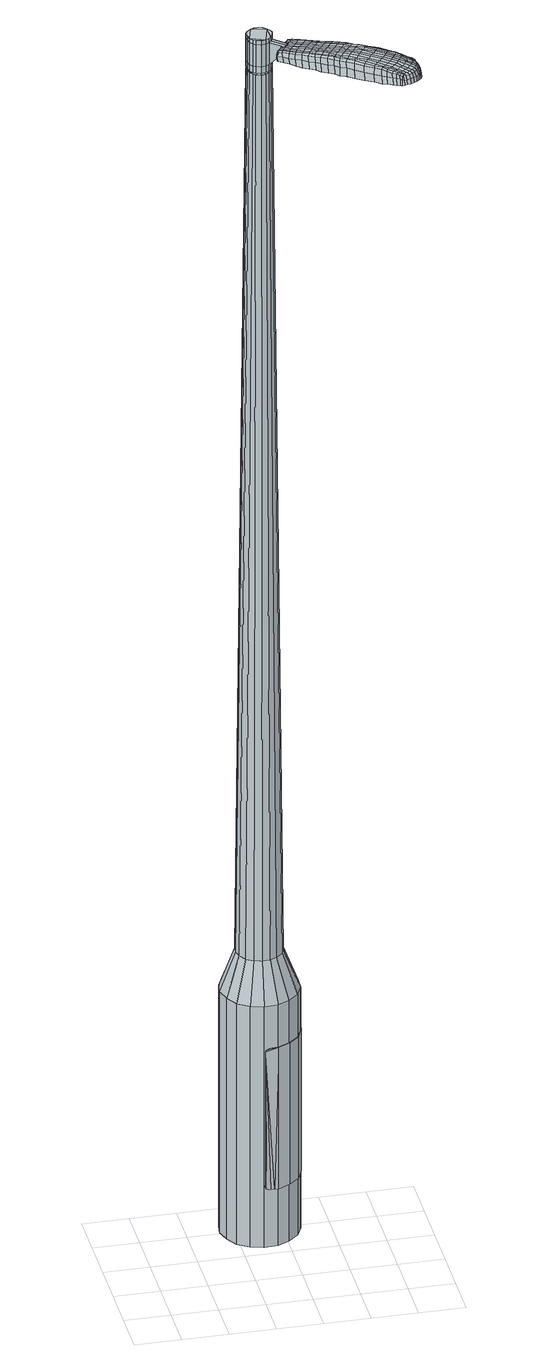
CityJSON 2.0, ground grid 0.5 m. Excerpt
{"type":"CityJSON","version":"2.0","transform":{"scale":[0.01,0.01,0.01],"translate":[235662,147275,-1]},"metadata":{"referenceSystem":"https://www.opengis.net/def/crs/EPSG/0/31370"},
"CityObjects":{
"object1":{"type":"GenericCityObject","attributes":{"cluster":425,"mean_distance_to_centroid":0.196,"new_centroid_x":235663.25,"new_centroid_y":147276.54,"mean_distance_to_camera":10.01,"H1":10.92,"H2":10.96,"Z_final":112.26,"cluster2":-1,"proj_x":235659.6,"proj_y":147281.59,"id_line":65033,"bearing_l":54.11,"distance":6.23,"orientation":"right","G_obj":324.11},"geometry":[{"type":"MultiSurface","lod":"2","boundaries":[[[0,1,2,3]],[[1,4,5,2]],[[4,6,7,5]],[[6,8,9,7]],[[8,10,11,9]],[[10,12,13,11]],[[12,14,15,13]],[[14,16,17,15]],[[16,18,19,17]],[[18,20,21,19]],[[20,22,23,21]],[[22,24,25,23]],[[24,26,27,25]],[[26,28,29,27]],[[28,30,31,29]],[[30,32,33,31]],[[32,34,35,33]],[[34,0,3,35]],[[36,37,38,39]],[[38,40,41,42]],[[41,43,42]],[[42,44,45,46]],[[45,47,46]],[[46,48,49,50]],[[49,51,50]],[[42,46,50,38]],[[50,52,39,38]],[[53,36,39]],[[2,5,7,35]],[[7,9,11,15]],[[11,13,15]],[[15,17,19,23]],[[19,21,23]],[[23,25,27,31]],[[27,29,31]],[[15,23,31,7]],[[31,33,35,7]],[[3,2,35]],[[1,0,54,55]],[[0,34,56,54]],[[34,32,57,56]],[[32,30,58,57]],[[30,28,59,58]],[[28,26,60,59]],[[26,24,61,60]],[[24,22,62,61]],[[22,20,63,62]],[[20,18,64,63]],[[18,16,65,64]],[[16,14,66,65]],[[14,12,67,66]],[[12,10,68,67]],[[10,8,69,68]],[[8,6,70,69]],[[6,4,71,70]],[[4,1,55,71]],[[55,54,72,73]],[[54,56,74,72]],[[56,57,75,74]],[[57,58,76,75]],[[58,59,77,76]],[[59,60,78,77]],[[60,61,79,78]],[[61,62,80,79]],[[62,63,81,80]],[[63,64,82,81]],[[64,65,83,82]],[[65,66,84,83]],[[66,67,85,84]],[[67,68,86,85]],[[68,69,87,86]],[[69,70,88,87]],[[70,71,89,88]],[[71,55,73,89]],[[72,90,91,92]],[[74,93,90,72]],[[94,95,93,74]],[[96,97,95,94]],[[98,99,97,96]],[[100,101,99,98]],[[79,102,101,100]],[[103,104,102,79]],[[105,106,104,103]],[[107,108,106,105]],[[109,110,108,107]],[[84,111,110,109]],[[112,113,111,84]],[[114,115,113,112]],[[116,117,115,114]],[[118,119,117,116]],[[120,121,119,118]],[[92,91,121,120]],[[122,123,124,125]],[[126,122,125,127]],[[128,126,127,129]],[[130,128,129,131]],[[132,130,131,133]],[[134,132,133,135]],[[136,134,135,137]],[[138,136,137,139]],[[140,138,139,141]],[[142,140,141,143]],[[144,142,143,145]],[[146,144,145,147]],[[148,146,147,149]],[[150,148,149,151]],[[152,150,151,153]],[[154,152,153,155]],[[73,72,92]],[[75,94,74]],[[75,76,96,94]],[[76,77,98,96]],[[77,78,100,98]],[[78,79,100]],[[80,103,79]],[[80,81,105,103]],[[81,82,107,105]],[[82,83,109,107]],[[83,84,109]],[[85,112,84]],[[85,86,114,112]],[[86,87,116,114]],[[87,88,118,116]],[[88,89,120,118]],[[89,73,92,120]],[[156,91,90]],[[156,157,121,91]],[[157,158,119,121]],[[158,159,117,119]],[[159,160,115,117]],[[160,161,113,115]],[[161,111,113]],[[162,110,111]],[[162,163,108,110]],[[163,164,106,108]],[[164,165,104,106]],[[165,102,104]],[[166,101,102]],[[166,167,99,101]],[[167,168,97,99]],[[168,169,95,97]],[[169,93,95]],[[39,52,154,170]],[[156,90,171,155]],[[53,39,170,123]],[[90,93,124,171]],[[36,53,123,122]],[[93,169,125,124]],[[37,36,122,126]],[[169,168,127,125]],[[38,37,126,128]],[[168,167,129,127]],[[40,38,128,130]],[[167,166,131,129]],[[41,40,130,132]],[[166,102,133,131]],[[43,41,132,134]],[[102,165,135,133]],[[42,43,134,136]],[[165,164,137,135]],[[44,42,136,138]],[[164,163,139,137]],[[45,44,138,140]],[[163,162,141,139]],[[47,45,140,142]],[[162,111,143,141]],[[46,47,142,144]],[[111,161,145,143]],[[48,46,144,146]],[[161,160,147,145]],[[49,48,146,148]],[[160,159,149,147]],[[51,49,148,150]],[[159,158,151,149]],[[50,51,150,152]],[[158,157,153,151]],[[52,50,152,154]],[[157,156,155,153]],[[154,155,172,173]],[[155,171,174,172]],[[171,124,175,174]],[[124,123,176,175]],[[123,170,177,176]],[[170,154,173,177]],[[178,179,180,181]],[[182,178,181,183]],[[178,182,184,185]],[[179,178,185,186]],[[187,188,189,190]],[[191,187,190,192]],[[187,191,193,194]],[[188,187,194,195]],[[196,197,198,199]],[[200,196,199,201]],[[196,200,202,203]],[[197,196,203,204]],[[205,206,207,208]],[[209,205,208,210]],[[205,209,211,212]],[[206,205,212,213]],[[214,215,216,217]],[[218,214,217,219]],[[214,218,220,221]],[[215,214,221,222]],[[223,224,225,226]],[[227,223,226,228]],[[223,227,229,230]],[[224,223,230,231]],[[232,233,234,235]],[[224,232,235,225]],[[232,224,231,236]],[[233,232,236,237]],[[238,239,240,241]],[[233,238,241,234]],[[238,233,237,242]],[[239,238,242,243]],[[244,182,183,245]],[[239,244,245,240]],[[244,239,243,246]],[[182,244,246,184]],[[247,248,249,250]],[[251,247,250,252]],[[247,251,253,254]],[[248,247,254,255]],[[256,257,258,259]],[[248,256,259,249]],[[256,248,255,260]],[[257,256,260,261]],[[262,263,264,265]],[[257,262,265,258]],[[262,257,261,266]],[[263,262,266,267]],[[268,269,270,271]],[[263,268,271,264]],[[268,263,267,272]],[[269,268,272,273]],[[274,179,186,275]],[[269,274,275,270]],[[274,269,273,276]],[[179,274,276,180]],[[277,278,279,280]],[[281,277,280,282]],[[277,281,283,284]],[[278,277,284,285]],[[286,287,288,289]],[[278,286,289,279]],[[286,278,285,290]],[[287,286,290,291]],[[292,293,294,295]],[[287,292,295,288]],[[292,287,291,296]],[[293,292,296,297]],[[298,191,192,299]],[[293,298,299,294]],[[298,293,297,300]],[[191,298,300,193]],[[301,302,303,304]],[[305,301,304,306]],[[301,305,307,308]],[[302,301,308,309]],[[310,311,312,313]],[[302,310,313,303]],[[310,302,309,314]],[[311,310,314,315]],[[316,317,318,319]],[[311,316,319,312]],[[316,311,315,320]],[[317,316,320,321]],[[322,323,324,325]],[[317,322,325,318]],[[322,317,321,326]],[[323,322,326,327]],[[328,188,195,329]],[[323,328,329,324]],[[328,323,327,330]],[[188,328,330,189]],[[331,217,216,332]],[[333,331,332,334]],[[331,333,335,336]],[[217,331,336,219]],[[337,333,334,338]],[[339,337,338,340]],[[337,339,341,342]],[[333,337,342,335]],[[343,339,340,344]],[[345,343,344,346]],[[343,345,347,348]],[[339,343,348,341]],[[349,345,346,350]],[[351,349,350,352]],[[349,351,353,354]],[[345,349,354,347]],[[355,351,352,356]],[[206,355,356,207]],[[355,206,213,357]],[[351,355,357,353]],[[358,359,204,203]],[[360,358,203,202]],[[358,360,361,362]],[[359,358,362,363]],[[364,365,363,362]],[[366,364,362,361]],[[364,366,367,368]],[[365,364,368,369]],[[370,371,369,368]],[[372,370,368,367]],[[370,372,373,374]],[[371,370,374,375]],[[376,377,375,374]],[[378,376,374,373]],[[376,378,211,209]],[[377,376,209,210]],[[379,380,381,382]],[[281,379,382,283]],[[379,281,282,383]],[[380,379,383,384]],[[385,200,201,386]],[[380,385,386,381]],[[385,380,384,387]],[[200,385,387,202]],[[388,389,390,391]],[[227,388,391,229]],[[388,227,228,392]],[[389,388,392,393]],[[394,395,396,397]],[[389,394,397,390]],[[394,389,393,398]],[[395,394,398,399]],[[400,197,204,401]],[[395,400,401,396]],[[400,395,399,402]],[[197,400,402,198]],[[403,404,405,406]],[[185,403,406,186]],[[403,185,184,407]],[[404,403,407,408]],[[409,410,411,412]],[[404,409,412,405]],[[409,404,408,413]],[[410,409,413,414]],[[415,208,207,416]],[[410,415,416,411]],[[415,410,414,417]],[[208,415,417,210]],[[418,419,420,421]],[[190,418,421,192]],[[418,190,189,422]],[[419,418,422,423]],[[424,212,211,425]],[[419,424,425,420]],[[424,419,423,426]],[[212,424,426,213]],[[427,428,429,430]],[[305,427,430,307]],[[427,305,306,431]],[[428,427,431,432]],[[433,218,219,434]],[[428,433,434,429]],[[433,428,432,435]],[[218,433,435,220]],[[436,437,438,439]],[[251,436,439,253]],[[436,251,252,440]],[[437,436,440,441]],[[442,443,444,445]],[[437,442,445,438]],[[442,437,441,446]],[[443,442,446,447]],[[448,215,222,449]],[[443,448,449,444]],[[448,443,447,450]],[[215,448,450,216]],[[451,452,441,440]],[[250,451,440,252]],[[451,250,249,453]],[[452,451,453,454]],[[455,456,447,446]],[[452,455,446,441]],[[455,452,454,457]],[[456,455,457,458]],[[459,332,216,450]],[[456,459,450,447]],[[459,456,458,460]],[[332,459,460,334]],[[461,462,463,464]],[[308,461,464,309]],[[461,308,307,430]],[[462,461,430,429]],[[465,336,335,466]],[[462,465,466,463]],[[465,462,429,434]],[[336,465,434,219]],[[467,468,454,453]],[[259,467,453,249]],[[467,259,258,469]],[[468,467,469,470]],[[471,472,458,457]],[[468,471,457,454]],[[471,468,470,473]],[[472,471,473,474]],[[475,338,334,460]],[[472,475,460,458]],[[475,472,474,476]],[[338,475,476,340]],[[477,478,479,480]],[[314,477,480,315]],[[477,314,309,464]],[[478,477,464,463]],[[481,342,341,482]],[[478,481,482,479]],[[481,478,463,466]],[[342,481,466,335]],[[483,484,470,469]],[[265,483,469,258]],[[483,265,264,485]],[[484,483,485,486]],[[487,488,474,473]],[[484,487,473,470]],[[487,484,486,489]],[[488,487,489,490]],[[491,344,340,476]],[[488,491,476,474]],[[491,488,490,492]],[[344,491,492,346]],[[493,494,495,496]],[[320,493,496,321]],[[493,320,315,480]],[[494,493,480,479]],[[497,348,347,498]],[[494,497,498,495]],[[497,494,479,482]],[[348,497,482,341]],[[499,500,486,485]],[[271,499,485,264]],[[499,271,270,501]],[[500,499,501,502]],[[503,504,490,489]],[[500,503,489,486]],[[503,500,502,505]],[[504,503,505,506]],[[507,350,346,492]],[[504,507,492,490]],[[507,504,506,508]],[[350,507,508,352]],[[509,510,511,512]],[[326,509,512,327]],[[509,326,321,496]],[[510,509,496,495]],[[513,354,353,514]],[[510,513,514,511]],[[513,510,495,498]],[[354,513,498,347]],[[515,516,502,501]],[[275,515,501,270]],[[515,275,186,406]],[[516,515,406,405]],[[517,518,506,505]],[[516,517,505,502]],[[517,516,405,412]],[[518,517,412,411]],[[519,356,352,508]],[[518,519,508,506]],[[519,518,411,416]],[[356,519,416,207]],[[520,521,423,422]],[[330,520,422,189]],[[520,330,327,512]],[[521,520,512,511]],[[522,357,213,426]],[[521,522,426,423]],[[522,521,511,514]],[[357,522,514,353]],[[523,524,384,383]],[[280,523,383,282]],[[523,280,279,525]],[[524,523,525,526]],[[527,360,202,387]],[[524,527,387,384]],[[527,524,526,528]],[[360,527,528,361]],[[529,530,531,532]],[[230,529,532,231]],[[529,230,229,391]],[[530,529,391,390]],[[533,534,535,536]],[[530,533,536,531]],[[533,530,390,397]],[[534,533,397,396]],[[537,359,363,538]],[[534,537,538,535]],[[537,534,396,401]],[[359,537,401,204]],[[539,540,526,525]],[[289,539,525,279]],[[539,289,288,541]],[[540,539,541,542]],[[543,366,361,528]],[[540,543,528,526]],[[543,540,542,544]],[[366,543,544,367]],[[545,546,547,548]],[[236,545,548,237]],[[545,236,231,532]],[[546,545,532,531]],[[549,550,551,552]],[[546,549,552,547]],[[549,546,531,536]],[[550,549,536,535]],[[553,365,369,554]],[[550,553,554,551]],[[553,550,535,538]],[[365,553,538,363]],[[555,556,542,541]],[[295,555,541,288]],[[555,295,294,557]],[[556,555,557,558]],[[559,372,367,544]],[[556,559,544,542]],[[559,556,558,560]],[[372,559,560,373]],[[561,562,563,564]],[[242,561,564,243]],[[561,242,237,548]],[[562,561,548,547]],[[565,566,567,568]],[[562,565,568,563]],[[565,562,547,552]],[[566,565,552,551]],[[569,371,375,570]],[[566,569,570,567]],[[569,566,551,554]],[[371,569,554,369]],[[571,572,558,557]],[[299,571,557,294]],[[571,299,192,421]],[[572,571,421,420]],[[573,378,373,560]],[[572,573,560,558]],[[573,572,420,425]],[[378,573,425,211]],[[574,575,408,407]],[[246,574,407,184]],[[574,246,243,564]],[[575,574,564,563]],[[576,577,414,413]],[[575,576,413,408]],[[576,575,563,568]],[[577,576,568,567]],[[578,377,210,417]],[[577,578,417,414]],[[578,577,567,570]],[[377,578,570,375]],[[579,580,581,582]],[[582,581,583,584]],[[585,583,581,586]],[[586,581,580,587]],[[588,589,590,591]],[[591,590,592,593]],[[594,592,590,595]],[[595,590,589,596]],[[597,598,599,600]],[[600,599,601,602]],[[603,601,599,604]],[[604,599,598,605]],[[606,607,608,609]],[[609,608,610,611]],[[612,610,608,613]],[[613,608,607,614]],[[615,616,617,618]],[[618,617,619,620]],[[621,619,617,622]],[[622,617,616,623]],[[624,625,626,627]],[[627,626,628,629]],[[630,628,626,631]],[[631,626,625,632]],[[633,634,635,636]],[[636,635,625,624]],[[632,625,635,637]],[[637,635,634,638]],[[639,640,641,642]],[[642,641,634,633]],[[638,634,641,643]],[[643,641,640,644]],[[584,583,645,646]],[[646,645,640,639]],[[644,640,645,647]],[[647,645,583,585]],[[648,649,650,651]],[[651,650,652,653]],[[654,652,650,655]],[[655,650,649,656]],[[657,658,659,660]],[[660,659,649,648]],[[656,649,659,661]],[[661,659,658,662]],[[663,664,665,666]],[[666,665,658,657]],[[662,658,665,667]],[[667,665,664,668]],[[669,670,671,672]],[[672,671,664,663]],[[668,664,671,673]],[[673,671,670,674]],[[587,580,675,676]],[[676,675,670,669]],[[674,670,675,677]],[[677,675,580,579]],[[678,679,680,681]],[[681,680,682,683]],[[684,682,680,685]],[[685,680,679,686]],[[687,688,689,690]],[[690,689,679,678]],[[686,679,689,691]],[[691,689,688,692]],[[693,694,695,696]],[[696,695,688,687]],[[692,688,695,697]],[[697,695,694,698]],[[593,592,699,700]],[[700,699,694,693]],[[698,694,699,701]],[[701,699,592,594]],[[702,703,704,705]],[[705,704,706,707]],[[708,706,704,709]],[[709,704,703,710]],[[711,712,713,714]],[[714,713,703,702]],[[710,703,713,715]],[[715,713,712,716]],[[717,718,719,720]],[[720,719,712,711]],[[716,712,719,721]],[[721,719,718,722]],[[723,724,725,726]],[[726,725,718,717]],[[722,718,725,727]],[[727,725,724,728]],[[596,589,729,730]],[[730,729,724,723]],[[728,724,729,731]],[[731,729,589,588]],[[615,618,732,733]],[[733,732,734,735]],[[736,734,732,737]],[[737,732,618,620]],[[735,734,738,739]],[[739,738,740,741]],[[742,740,738,743]],[[743,738,734,736]],[[741,740,744,745]],[[745,744,746,747]],[[748,746,744,749]],[[749,744,740,742]],[[747,746,750,751]],[[751,750,752,753]],[[754,752,750,755]],[[755,750,746,748]],[[753,752,756,757]],[[757,756,607,606]],[[614,607,756,758]],[[758,756,752,754]],[[605,759,760,604]],[[604,760,761,603]],[[762,761,760,763]],[[763,760,759,764]],[[764,765,766,763]],[[763,766,767,762]],[[768,767,766,769]],[[769,766,765,770]],[[770,771,772,769]],[[769,772,773,768]],[[774,773,772,775]],[[775,772,771,776]],[[776,777,778,775]],[[775,778,779,774]],[[612,779,778,610]],[[610,778,777,611]],[[780,781,782,783]],[[783,782,682,684]],[[683,682,782,784]],[[784,782,781,785]],[[602,601,786,787]],[[787,786,781,780]],[[785,781,786,788]],[[788,786,601,603]],[[789,790,791,792]],[[792,791,628,630]],[[629,628,791,793]],[[793,791,790,794]],[[795,796,797,798]],[[798,797,790,789]],[[794,790,797,799]],[[799,797,796,800]],[[605,598,801,802]],[[802,801,796,795]],[[800,796,801,803]],[[803,801,598,597]],[[804,805,806,807]],[[807,806,586,587]],[[585,586,806,808]],[[808,806,805,809]],[[810,811,812,813]],[[813,812,805,804]],[[809,805,812,814]],[[814,812,811,815]],[[606,609,816,817]],[[817,816,811,810]],[[815,811,816,818]],[[818,816,609,611]],[[819,820,821,822]],[[822,821,591,593]],[[588,591,821,823]],[[823,821,820,824]],[[612,613,825,826]],[[826,825,820,819]],[[824,820,825,827]],[[827,825,613,614]],[[828,829,830,831]],[[831,830,706,708]],[[706,830,707]],[[707,830,829,832]],[[620,619,833,834]],[[834,833,829,828]],[[832,829,833,835]],[[835,833,619,621]],[[836,837,838]],[[838,837,652,654]],[[653,652,837,839]],[[840,841,842,843]],[[843,842,837,836]],[[839,837,842,844]],[[844,842,841,845]],[[623,616,846,847]],[[847,846,841,840]],[[845,841,846,848]],[[848,846,616,615]],[[849,850,839]],[[839,850,651,653]],[[648,651,850,851]],[[851,850,849,852]],[[845,853,854,844]],[[844,854,849,839]],[[852,849,854,855]],[[855,854,853,856]],[[615,733,173,848]],[[848,173,853,845]],[[856,853,173,857]],[[857,173,733,735]],[[858,859,860,861]],[[861,860,709,710]],[[708,709,860,831]],[[831,860,859,828]],[[736,737,862,863]],[[863,862,859,858]],[[828,859,862,834]],[[834,862,737,620]],[[852,864,865,851]],[[851,865,660,648]],[[657,660,865,866]],[[866,865,864,867]],[[856,868,869,855]],[[855,869,864,852]],[[867,864,869,870]],[[870,869,868,871]],[[735,739,872,857]],[[857,872,868,856]],[[871,868,872,873]],[[873,872,739,741]],[[874,875,876,877]],[[877,876,715,716]],[[710,715,876,861]],[[861,876,875,858]],[[742,743,878,879]],[[879,878,875,874]],[[858,875,878,863]],[[863,878,743,736]],[[867,880,881,866]],[[866,881,666,657]],[[663,666,881,882]],[[882,881,880,883]],[[871,884,885,870]],[[870,885,880,867]],[[883,880,885,886]],[[886,885,884,887]],[[741,745,888,873]],[[873,888,884,871]],[[887,884,888,889]],[[889,888,745,747]],[[890,891,892,893]],[[893,892,721,722]],[[716,721,892,877]],[[877,892,891,874]],[[748,749,894,895]],[[895,894,891,890]],[[874,891,894,879]],[[879,894,749,742]],[[883,896,897,882]],[[882,897,672,663]],[[669,672,897,898]],[[898,897,896,899]],[[887,900,901,886]],[[886,901,896,883]],[[899,896,901,902]],[[902,901,900,903]],[[747,751,904,889]],[[889,904,900,887]],[[903,900,904,905]],[[905,904,751,753]],[[906,907,908,909]],[[909,908,727,728]],[[722,727,908,893]],[[893,908,907,890]],[[754,755,910,911]],[[911,910,907,906]],[[890,907,910,895]],[[895,910,755,748]],[[899,912,913,898]],[[898,913,676,669]],[[587,676,913,807]],[[807,913,912,804]],[[903,914,915,902]],[[902,915,912,899]],[[804,912,915,813]],[[813,915,914,810]],[[753,757,916,905]],[[905,916,914,903]],[[810,914,916,817]],[[817,916,757,606]],[[824,917,918,823]],[[823,918,731,588]],[[728,731,918,909]],[[909,918,917,906]],[[614,758,919,827]],[[827,919,917,824]],[[906,917,919,911]],[[911,919,758,754]],[[785,920,921,784]],[[784,921,681,683]],[[678,681,921,922]],[[922,921,920,923]],[[603,761,924,788]],[[788,924,920,785]],[[923,920,924,925]],[[925,924,761,762]],[[926,927,928,929]],[[929,928,631,632]],[[630,631,928,792]],[[792,928,927,789]],[[930,931,932,933]],[[933,932,927,926]],[[789,927,932,798]],[[798,932,931,795]],[[764,759,934,935]],[[935,934,931,930]],[[795,931,934,802]],[[802,934,759,605]],[[923,936,937,922]],[[922,937,690,678]],[[687,690,937,938]],[[938,937,936,939]],[[762,767,940,925]],[[925,940,936,923]],[[939,936,940,941]],[[941,940,767,768]],[[942,943,944,945]],[[945,944,637,638]],[[632,637,944,929]],[[929,944,943,926]],[[946,947,948,949]],[[949,948,943,942]],[[926,943,948,933]],[[933,948,947,930]],[[770,765,950,951]],[[951,950,947,946]],[[930,947,950,935]],[[935,950,765,764]],[[939,952,953,938]],[[938,953,696,687]],[[693,696,953,954]],[[954,953,952,955]],[[768,773,956,941]],[[941,956,952,939]],[[955,952,956,957]],[[957,956,773,774]],[[958,959,960,961]],[[961,960,643,644]],[[638,643,960,945]],[[945,960,959,942]],[[962,963,964,965]],[[965,964,959,958]],[[942,959,964,949]],[[949,964,963,946]],[[776,771,966,967]],[[967,966,963,962]],[[946,963,966,951]],[[951,966,771,770]],[[955,968,969,954]],[[954,969,700,693]],[[593,700,969,822]],[[822,969,968,819]],[[774,779,970,957]],[[957,970,968,955]],[[819,968,970,826]],[[826,970,779,612]],[[809,971,972,808]],[[808,972,647,585]],[[644,647,972,961]],[[961,972,971,958]],[[815,973,974,814]],[[814,974,971,809]],[[958,971,974,965]],[[965,974,973,962]],[[611,777,975,818]],[[818,975,973,815]],[[962,973,975,967]],[[967,975,777,776]],[[579,582,181,180]],[[582,584,183,181]],[[594,595,194,193]],[[595,596,195,194]],[[597,600,199,198]],[[600,602,201,199]],[[621,622,221,220]],[[622,623,222,221]],[[624,627,226,225]],[[627,629,228,226]],[[633,636,235,234]],[[636,624,225,235]],[[639,642,241,240]],[[642,633,234,241]],[[584,646,245,183]],[[646,639,240,245]],[[654,655,254,253]],[[655,656,255,254]],[[656,661,260,255]],[[661,662,261,260]],[[662,667,266,261]],[[667,668,267,266]],[[668,673,272,267]],[[673,674,273,272]],[[674,677,276,273]],[[677,579,180,276]],[[684,685,284,283]],[[685,686,285,284]],[[686,691,290,285]],[[691,692,291,290]],[[692,697,296,291]],[[697,698,297,296]],[[698,701,300,297]],[[701,594,193,300]],[[702,705,304,303]],[[705,707,306,304]],[[711,714,313,312]],[[714,702,303,313]],[[717,720,319,318]],[[720,711,312,319]],[[723,726,325,324]],[[726,717,318,325]],[[596,730,329,195]],[[730,723,324,329]],[[780,783,382,381]],[[783,684,283,382]],[[602,787,386,201]],[[787,780,381,386]],[[629,793,392,228]],[[793,794,393,392]],[[794,799,398,393]],[[799,800,399,398]],[[800,803,402,399]],[[803,597,198,402]],[[707,431,306]],[[707,832,432,431]],[[832,835,435,432]],[[835,621,220,435]],[[836,838,439,438]],[[838,654,253,439]],[[840,843,445,444]],[[843,836,438,445]],[[623,847,449,222]],[[847,840,444,449]],[[976,977,978,979]],[[980,981,979,978]],[[982,983,984,985]],[[986,987,988,989]],[[977,990,991,978]],[[992,980,978,991]],[[993,982,985,994]],[[995,996,987,986]],[[990,997,998,991]],[[998,999,992,991]],[[1000,993,994,1001]],[[1002,996,995,1003]],[[997,1004,1005,998]],[[1005,1006,999,998]],[[1007,1000,1001,1008]],[[1009,1002,1003,1010]],[[1011,1012,1013,1014]],[[1015,1016,1012,1011]],[[1015,1017,1018,1016]],[[1017,1019,1020,1018]],[[1021,1022,1023,1024]],[[1025,1022,1021]],[[1026,1027,1022,1025]],[[1028,1029,1027,1026]],[[1024,1013,1012,1021]],[[1021,1012,1016,1025]],[[1016,1018,1026,1025]],[[1018,1020,1028,1026]],[[985,984,981,980]],[[994,985,980,992]],[[999,1001,994,992]],[[1006,1008,1001,999]],[[986,989,983,982]],[[995,986,982,993]],[[1003,995,993,1000]],[[1010,1003,1000,1007]],[[987,1011,1014,988]],[[996,1015,1011,987]],[[1017,1015,996,1002]],[[1019,1017,1002,1009]],[[1030,1031,1032,1033]],[[1032,1034,1035,1036]],[[1032,1036,1037,1038]],[[1032,1038,1033]],[[1039,1030,1033,1040]],[[1041,1040,1033,1042]],[[1043,1042,1033]],[[1044,1032,1031,1045]],[[1046,1044,1045,1047]],[[1048,1046,1047,1049]],[[1050,1048,1049,1051]],[[1052,1050,1051,1053]],[[1053,1054,1055,1056]],[[1053,1056,1057,1058]],[[1053,1058,1059,1060]],[[1059,1061,1062,1063]],[[1059,1063,1064,1065]],[[1059,1065,1060]],[[1053,1060,1052]],[[1066,1067,1031,1030]],[[1068,1069,1034,1032]],[[1070,1071,1043,1033]],[[1067,1072,1045,1031]],[[1073,1068,1032,1044]],[[1072,1074,1047,1045]],[[1075,1073,1044,1046]],[[1074,1076,1049,1047]],[[1077,1075,1046,1048]],[[1076,1078,1051,1049]],[[1079,1077,1048,1050]],[[1078,1080,1053,1051]],[[1081,1079,1050,1052]],[[1080,1082,1054,1053]],[[1083,1084,1061,1059]],[[1085,1081,1052,1060]],[[1055,1054,1082,1086]],[[1056,1055,1086,1087]],[[1057,1056,1087,1088]],[[1058,1057,1088,1089]],[[1059,1058,1089,1083]],[[1090,1066,1030,1039]],[[1091,1090,1039,1040]],[[1092,1091,1040,1041]],[[1093,1092,1041,1042]],[[1071,1093,1042,1043]],[[1035,1034,1069,1094]],[[1062,1061,1084,1095]],[[1036,1035,1094,1096]],[[1037,1036,1096,1097]],[[1038,1037,1097,1098]],[[1033,1038,1098,1070]],[[1063,1062,1095,1099]],[[1064,1063,1099,1100]],[[1065,1064,1100,1101]],[[1060,1065,1101,1085]]]}]}
},
"vertices":[
[162,130,384],[151,120,384],[151,120,96],[162,130,96],[138,114,384],[138,114,96],[123,113,384],[123,113,96],[109,117,384],[109,117,96],[97,125,384],[97,125,96],[89,138,384],[89,138,96],[85,152,384],[85,152,96],[87,166,384],[87,166,96],[93,180,384],[93,180,96],[104,190,384],[104,190,96],[117,196,384],[117,196,96],[132,197,384],[132,197,96],[146,193,384],[146,193,96],[158,184,384],[158,184,96],[166,172,384],[166,172,96],[169,158,384],[169,158,96],[168,143,384],[168,143,96],[141,156,1524],[140,160,1524],[137,164,1524],[138,147,1524],[133,167,1524],[129,168,1524],[120,166,1524],[124,168,1524],[116,163,1524],[114,159,1524],[115,149,1524],[114,154,1524],[118,145,1524],[121,143,1524],[131,142,1524],[126,141,1524],[135,144,1524],[140,151,1524],[148,140,429],[141,134,429],[151,148,429],[152,157,429],[150,165,429],[145,172,429],[138,177,429],[130,180,429],[121,179,429],[113,176,429],[107,170,429],[103,162,429],[102,153,429],[104,145,429],[109,137,429],[116,132,429],[125,130,429],[133,130,429],[138,147,1483],[135,144,1483],[140,151,1483],[141,156,1483],[140,160,1483],[137,164,1483],[133,167,1483],[129,168,1483],[124,168,1483],[120,166,1483],[116,163,1483],[114,159,1483],[114,154,1483],[115,149,1483],[118,145,1483],[121,143,1483],[126,141,1483],[131,142,1483],[138,147,1485],[134,144,1485],[134,144,1483],[140,151,1485],[140,156,1483],[140,156,1485],[139,160,1483],[139,160,1485],[136,164,1483],[136,164,1485],[133,166,1483],[133,166,1485],[129,168,1485],[124,167,1483],[124,167,1485],[120,165,1483],[120,165,1485],[117,162,1483],[117,162,1485],[115,158,1483],[115,158,1485],[114,154,1485],[116,150,1483],[116,150,1485],[118,146,1483],[118,146,1485],[122,143,1483],[122,143,1485],[126,142,1483],[126,142,1485],[130,142,1483],[130,142,1485],[141,156,1519],[140,151,1519],[140,151,1493],[141,156,1493],[140,160,1519],[140,160,1493],[137,164,1519],[137,164,1493],[133,167,1519],[133,167,1493],[129,168,1519],[129,168,1493],[124,168,1519],[124,168,1493],[120,166,1519],[120,166,1493],[116,163,1519],[116,163,1493],[114,159,1519],[114,159,1493],[114,154,1519],[114,154,1493],[115,149,1519],[115,149,1493],[118,145,1519],[118,145,1493],[121,143,1519],[121,143,1493],[126,141,1519],[126,141,1493],[131,142,1519],[131,142,1493],[135,144,1519],[135,144,1493],[135,144,1485],[131,142,1485],[126,141,1485],[121,143,1485],[118,145,1485],[115,149,1485],[114,159,1485],[116,163,1485],[120,166,1485],[124,168,1485],[133,167,1485],[137,164,1485],[140,160,1485],[141,156,1485],[138,147,1519],[138,147,1493],[151,133,1513],[151,133,1518],[153,136,1513],[155,139,1513],[155,139,1518],[153,136,1518],[202,77,1519],[196,81,1518],[196,79,1509],[202,75,1510],[209,71,1519],[209,69,1510],[209,73,1526],[202,79,1525],[196,83,1525],[225,108,1519],[219,112,1518],[217,111,1525],[223,107,1525],[232,103,1519],[230,102,1526],[234,103,1510],[227,108,1510],[221,112,1509],[274,51,1519],[272,48,1519],[272,47,1513],[275,50,1513],[275,54,1519],[276,54,1513],[274,55,1524],[272,52,1524],[270,49,1524],[214,94,1530],[208,98,1529],[206,96,1529],[212,91,1530],[221,89,1531],[219,86,1531],[223,92,1530],[216,97,1530],[210,101,1529],[148,141,1512],[147,139,1512],[148,138,1517],[149,140,1517],[150,144,1512],[151,143,1517],[151,143,1506],[149,141,1506],[147,138,1506],[251,43,1519],[248,45,1519],[248,43,1512],[251,42,1512],[253,42,1518],[253,41,1512],[253,43,1522],[251,44,1523],[248,46,1524],[244,47,1519],[239,50,1519],[239,48,1512],[244,45,1512],[244,48,1524],[239,51,1525],[234,53,1519],[227,58,1519],[227,56,1511],[234,51,1511],[234,55,1526],[228,59,1526],[218,64,1519],[218,63,1510],[218,66,1526],[145,123,1513],[150,119,1513],[151,120,1518],[145,125,1517],[140,127,1512],[142,127,1516],[141,126,1506],[145,122,1507],[151,117,1507],[156,114,1514],[162,109,1515],[162,111,1520],[156,115,1519],[156,112,1507],[162,107,1507],[168,104,1515],[174,100,1516],[174,101,1522],[168,106,1521],[168,102,1508],[174,98,1508],[179,95,1517],[185,90,1517],[185,92,1524],[179,97,1523],[179,93,1508],[185,88,1509],[191,86,1518],[191,87,1524],[191,84,1509],[272,72,1519],[270,74,1519],[269,73,1524],[271,71,1523],[274,70,1518],[273,69,1522],[275,70,1512],[274,72,1512],[271,74,1512],[266,77,1519],[262,81,1519],[261,80,1525],[265,76,1524],[268,78,1512],[263,81,1512],[257,85,1519],[251,89,1519],[249,89,1526],[256,84,1526],[259,85,1511],[253,90,1511],[241,96,1519],[240,95,1526],[243,97,1510],[162,148,1513],[169,144,1513],[170,144,1507],[164,148,1507],[158,151,1512],[159,151,1506],[158,149,1516],[161,147,1517],[168,143,1518],[175,140,1514],[182,136,1515],[183,136,1507],[177,140,1507],[174,139,1519],[180,135,1520],[188,132,1515],[194,128,1516],[196,128,1508],[190,132,1508],[186,131,1521],[193,127,1522],[200,124,1517],[207,120,1517],[208,120,1509],[202,124,1508],[199,123,1523],[205,119,1524],[213,116,1518],[215,116,1509],[211,115,1524],[154,137,1519],[152,135,1519],[160,133,1520],[158,131,1520],[161,135,1520],[155,140,1519],[166,128,1522],[164,126,1522],[172,124,1523],[170,122,1523],[174,127,1523],[167,131,1521],[178,120,1524],[176,118,1524],[184,115,1525],[182,113,1525],[186,118,1525],[180,122,1524],[190,111,1526],[188,109,1526],[196,107,1527],[194,104,1527],[198,110,1527],[192,114,1526],[202,103,1528],[200,100,1528],[204,105,1528],[270,53,1527],[268,50,1527],[272,57,1526],[268,60,1527],[266,56,1528],[264,53,1528],[261,60,1529],[259,57,1529],[263,63,1528],[257,68,1530],[255,64,1530],[253,61,1530],[249,68,1531],[247,65,1531],[251,72,1530],[244,77,1531],[242,74,1531],[240,71,1531],[232,81,1531],[229,78,1531],[234,84,1531],[275,68,1518],[276,65,1519],[277,65,1513],[276,68,1513],[273,68,1523],[274,65,1523],[276,60,1519],[277,60,1513],[274,60,1524],[255,42,1518],[258,42,1518],[257,43,1523],[255,43,1523],[255,40,1513],[258,41,1513],[262,42,1519],[265,43,1519],[264,44,1524],[261,43,1523],[262,41,1513],[266,43,1513],[269,45,1519],[267,46,1524],[269,45,1513],[203,80,1528],[204,81,1528],[198,86,1528],[197,84,1527],[210,75,1528],[211,76,1529],[206,84,1529],[208,86,1530],[202,91,1529],[200,88,1528],[213,78,1529],[215,81,1530],[210,89,1530],[204,93,1529],[217,83,1531],[222,106,1528],[221,104,1529],[228,99,1529],[229,101,1528],[216,110,1527],[215,108,1528],[218,101,1529],[226,96,1530],[212,105,1528],[155,151,1512],[154,149,1512],[155,148,1517],[156,150,1517],[157,151,1506],[155,149,1506],[152,146,1512],[153,145,1517],[153,146,1506],[140,129,1512],[141,131,1512],[141,129,1506],[140,128,1506],[141,129,1517],[142,130,1517],[142,132,1512],[143,135,1512],[144,134,1506],[142,131,1506],[143,132,1517],[145,134,1517],[145,137,1512],[146,136,1506],[146,136,1517],[145,126,1519],[146,127,1519],[151,121,1520],[152,122,1520],[147,129,1519],[149,131,1519],[153,124,1520],[155,126,1520],[150,133,1519],[156,129,1520],[160,146,1519],[159,145,1519],[165,141,1520],[167,142,1520],[157,142,1519],[163,138,1520],[157,116,1521],[158,118,1521],[163,112,1522],[164,113,1522],[159,120,1521],[161,122,1521],[165,115,1522],[167,117,1523],[162,124,1522],[168,120,1523],[173,138,1521],[172,137,1521],[178,132,1522],[179,134,1522],[170,134,1521],[176,130,1522],[169,107,1523],[170,109,1523],[174,103,1524],[175,104,1524],[171,111,1523],[173,113,1524],[177,106,1525],[179,108,1525],[174,115,1524],[180,111,1525],[185,130,1523],[184,128,1523],[190,124,1524],[191,126,1524],[182,126,1524],[188,121,1525],[180,98,1525],[181,99,1525],[186,93,1526],[187,95,1526],[183,102,1526],[184,104,1526],[188,97,1527],[190,99,1527],[186,106,1526],[192,102,1527],[198,122,1525],[196,120,1525],[202,116,1526],[204,118,1526],[194,117,1526],[200,113,1527],[191,89,1527],[193,90,1527],[194,93,1527],[196,95,1528],[198,97,1528],[210,114,1527],[209,112,1527],[206,109,1528],[272,69,1525],[272,66,1525],[269,72,1526],[269,69,1526],[272,62,1526],[269,64,1527],[253,45,1525],[255,44,1525],[252,46,1526],[250,46,1525],[259,45,1525],[262,46,1526],[258,48,1527],[255,47,1526],[265,48,1526],[261,50,1527],[265,75,1526],[265,72,1527],[260,79,1527],[260,76,1528],[264,68,1528],[259,72,1529],[245,49,1526],[247,49,1527],[242,53,1528],[240,52,1527],[250,50,1527],[253,52,1528],[248,56,1529],[245,54,1528],[256,54,1528],[251,58,1530],[255,83,1528],[255,80,1529],[249,87,1528],[248,85,1529],[253,76,1529],[246,81,1530],[235,56,1528],[237,57,1528],[230,61,1529],[228,60,1528],[239,58,1529],[242,60,1530],[235,65,1530],[232,63,1530],[245,63,1530],[237,68,1531],[239,94,1529],[238,92,1529],[236,88,1530],[219,67,1528],[221,69,1529],[223,71,1530],[225,73,1530],[227,76,1531],[198,81,1509],[198,83,1518],[203,78,1518],[203,76,1509],[210,73,1519],[210,71,1510],[210,75,1525],[203,80,1525],[198,84,1525],[216,109,1525],[218,110,1518],[224,106,1518],[222,105,1525],[231,101,1519],[229,101,1525],[233,102,1510],[226,107,1509],[220,111,1509],[271,49,1513],[270,49,1519],[272,52,1519],[273,51,1513],[273,55,1519],[274,55,1513],[272,56,1524],[271,53,1524],[269,50,1524],[206,95,1528],[208,98,1528],[214,94,1529],[212,91,1529],[221,88,1529],[219,86,1529],[223,91,1529],[216,97,1529],[210,101,1528],[149,137,1516],[148,138,1512],[150,140,1512],[151,139,1516],[152,142,1512],[152,141,1516],[153,142,1506],[151,139,1506],[149,137,1506],[249,45,1512],[249,46,1519],[251,45,1518],[251,43,1512],[253,44,1518],[253,43,1512],[253,45,1522],[252,46,1523],[249,48,1523],[240,50,1512],[240,52,1519],[244,49,1519],[245,47,1512],[245,50,1524],[240,53,1525],[229,57,1511],[228,59,1519],[235,55,1519],[235,53,1511],[235,56,1525],[229,61,1526],[219,66,1519],[219,64,1510],[219,68,1526],[152,121,1518],[152,120,1513],[146,125,1513],[146,126,1517],[142,128,1512],[143,128,1515],[142,127,1506],[146,123,1506],[152,119,1507],[163,112,1520],[163,110,1514],[158,115,1514],[158,117,1519],[158,114,1507],[163,109,1507],[175,103,1522],[175,101,1516],[169,106,1515],[169,107,1521],[169,104,1508],[175,99,1508],[186,93,1523],[186,92,1517],[181,96,1516],[181,98,1522],[181,94,1508],[186,90,1508],[192,87,1517],[192,89,1524],[192,85,1509],[267,72,1523],[268,72,1519],[271,70,1518],[270,70,1523],[272,69,1518],[271,68,1522],[273,69,1512],[272,71,1512],[270,73,1512],[259,79,1525],[260,79,1519],[265,76,1519],[264,75,1524],[266,76,1512],[262,80,1512],[248,87,1526],[250,88,1519],[256,83,1519],[254,82,1525],[258,84,1511],[251,88,1511],[240,95,1519],[239,94,1526],[242,95,1510],[169,142,1507],[168,142,1513],[162,146,1513],[163,146,1506],[157,149,1512],[158,149,1506],[157,148,1515],[161,146,1517],[167,142,1518],[182,134,1507],[181,134,1514],[174,138,1514],[176,138,1507],[173,137,1519],[179,133,1520],[195,126,1508],[193,126,1516],[187,130,1515],[189,130,1508],[185,129,1521],[192,125,1522],[207,118,1508],[206,118,1517],[199,122,1516],[201,122,1508],[198,121,1522],[204,117,1523],[212,114,1517],[214,114,1509],[210,113,1524],[154,137,1518],[153,135,1518],[160,132,1519],[158,130,1519],[162,135,1519],[156,139,1518],[166,128,1520],[165,126,1520],[172,124,1521],[171,122,1521],[174,126,1521],[168,130,1520],[178,119,1523],[177,117,1523],[184,115,1524],[183,113,1524],[186,118,1524],[180,122,1523],[190,111,1525],[188,108,1525],[196,106,1526],[194,104,1526],[198,109,1526],[192,113,1525],[202,102,1527],[200,100,1527],[204,105,1527],[267,51,1526],[269,54,1526],[270,57,1525],[267,60,1526],[266,56,1526],[264,54,1526],[259,57,1528],[261,60,1528],[262,63,1527],[257,68,1528],[255,64,1529],[253,61,1529],[247,66,1530],[249,68,1530],[251,72,1529],[244,77,1530],[242,74,1530],[240,71,1530],[230,78,1530],[232,81,1530],[234,84,1530],[275,65,1513],[273,65,1518],[273,67,1518],[274,68,1512],[271,67,1523],[272,65,1523],[274,60,1519],[275,60,1513],[272,60,1523],[257,45,1523],[258,44,1518],[255,44,1518],[255,45,1523],[255,42,1512],[258,43,1512],[263,46,1523],[264,45,1519],[261,44,1519],[260,45,1523],[261,43,1513],[265,45,1513],[267,47,1519],[266,48,1524],[268,46,1513],[199,86,1527],[205,82,1527],[204,81,1527],[198,85,1526],[210,76,1527],[211,77,1528],[203,91,1528],[208,86,1528],[206,84,1528],[201,88,1527],[213,78,1528],[215,81,1529],[210,89,1529],[204,93,1528],[217,83,1529],[228,98,1528],[220,103,1527],[221,105,1527],[228,100,1527],[215,109,1526],[215,107,1527],[218,100,1528],[226,95,1528],[212,104,1527],[156,147,1516],[156,148,1512],[156,149,1512],[157,148,1516],[157,148,1506],[154,145,1512],[154,144,1516],[155,145,1506],[143,128,1506],[142,129,1512],[142,128,1506],[143,129,1516],[146,132,1506],[145,133,1512],[144,131,1512],[144,130,1506],[145,131,1516],[146,133,1516],[147,135,1512],[147,135,1506],[148,135,1516],[147,127,1518],[146,126,1518],[152,122,1519],[153,122,1519],[150,130,1518],[148,128,1518],[154,124,1519],[155,126,1519],[157,128,1519],[166,140,1519],[160,144,1518],[160,145,1518],[166,141,1519],[158,142,1518],[164,138,1519],[158,118,1520],[158,117,1520],[164,112,1521],[164,113,1521],[161,122,1520],[160,120,1520],[166,115,1521],[167,117,1521],[163,124,1520],[169,119,1521],[178,132,1521],[172,136,1520],[173,137,1520],[179,133,1521],[170,133,1520],[176,129,1521],[170,109,1522],[170,108,1522],[175,103,1523],[176,104,1523],[173,113,1522],[172,111,1522],[177,106,1523],[179,108,1524],[175,115,1523],[181,111,1524],[190,124,1523],[184,128,1522],[185,129,1522],[191,125,1523],[182,125,1522],[188,121,1523],[182,99,1524],[181,99,1524],[187,94,1525],[188,95,1525],[185,104,1525],[183,102,1524],[189,97,1525],[191,99,1526],[187,106,1525],[193,102,1526],[203,115,1525],[197,120,1524],[197,121,1524],[203,117,1525],[194,117,1524],[200,112,1525],[193,91,1526],[193,90,1526],[197,95,1527],[195,93,1526],[199,97,1527],[209,111,1526],[209,113,1526],[206,108,1526],[271,66,1524],[270,68,1524],[267,71,1525],[268,69,1525],[271,62,1525],[268,64,1525],[252,48,1525],[255,46,1524],[253,46,1524],[250,48,1525],[258,49,1526],[262,47,1525],[258,47,1524],[255,48,1525],[264,49,1525],[261,51,1526],[264,72,1526],[264,74,1526],[259,78,1526],[259,76,1527],[263,68,1526],[258,72,1527],[242,54,1527],[248,51,1526],[246,50,1526],[241,54,1526],[248,57,1528],[253,53,1527],[250,51,1526],[245,55,1527],[256,55,1527],[250,59,1528],[254,80,1527],[254,82,1527],[248,86,1527],[247,85,1528],[253,76,1528],[246,81,1529],[231,62,1528],[237,57,1527],[236,57,1527],[229,62,1527],[235,66,1529],[242,61,1529],[240,59,1528],[233,64,1528],[245,63,1529],[238,68,1530],[238,92,1528],[238,93,1528],[236,88,1529],[221,69,1528],[220,69,1528],[225,73,1529],[223,71,1529],[227,76,1530],[142,127,1508],[146,133,1508],[172,113,1509],[167,106,1509],[189,99,1510],[184,92,1510],[220,76,1512],[215,68,1512],[200,79,1511],[206,86,1511],[235,65,1513],[246,58,1514],[241,50,1514],[229,58,1513],[150,138,1508],[176,119,1509],[194,106,1510],[226,83,1512],[211,94,1511],[240,73,1513],[251,65,1514],[154,144,1508],[181,125,1509],[199,113,1510],[231,91,1512],[217,101,1511],[256,72,1514],[246,80,1513],[158,149,1508],[185,132,1509],[204,120,1510],[237,98,1512],[222,109,1511],[262,79,1514],[251,88,1513],[257,50,1514],[262,48,1514],[258,43,1514],[252,43,1514],[262,57,1514],[266,54,1514],[267,64,1514],[270,60,1514],[272,70,1514],[274,66,1514],[267,48,1515],[272,49,1515],[271,48,1515],[265,44,1515],[270,51,1515],[272,55,1515],[273,50,1515],[275,58,1515],[274,51,1515],[165,175,334],[168,172,334],[168,172,165],[160,184,171],[165,175,165],[163,178,165],[162,181,166],[161,182,167],[160,183,169],[163,178,334],[162,181,333],[161,182,332],[160,183,331],[160,184,328],[171,157,165],[171,157,334],[169,143,165],[169,143,334],[163,129,165],[163,129,334],[152,119,165],[152,119,334],[138,112,165],[138,112,334],[134,112,334],[130,112,334],[127,111,333],[125,111,332],[124,111,331],[124,111,328],[134,112,165],[124,111,171],[124,111,169],[125,111,167],[127,111,166],[130,112,165],[163,174,334],[165,170,334],[165,170,165],[163,174,165],[157,182,171],[157,182,328],[168,157,334],[168,157,165],[166,143,334],[166,143,165],[160,131,334],[160,131,165],[150,121,334],[150,121,165],[138,115,334],[138,115,165],[134,115,334],[124,114,328],[124,114,171],[134,115,165],[130,114,334],[127,114,333],[125,114,332],[124,114,331],[161,177,334],[159,179,333],[158,181,332],[158,182,331],[161,177,165],[124,114,169],[159,179,166],[158,181,167],[158,182,169],[125,114,167],[127,114,166],[130,114,165]
]}
